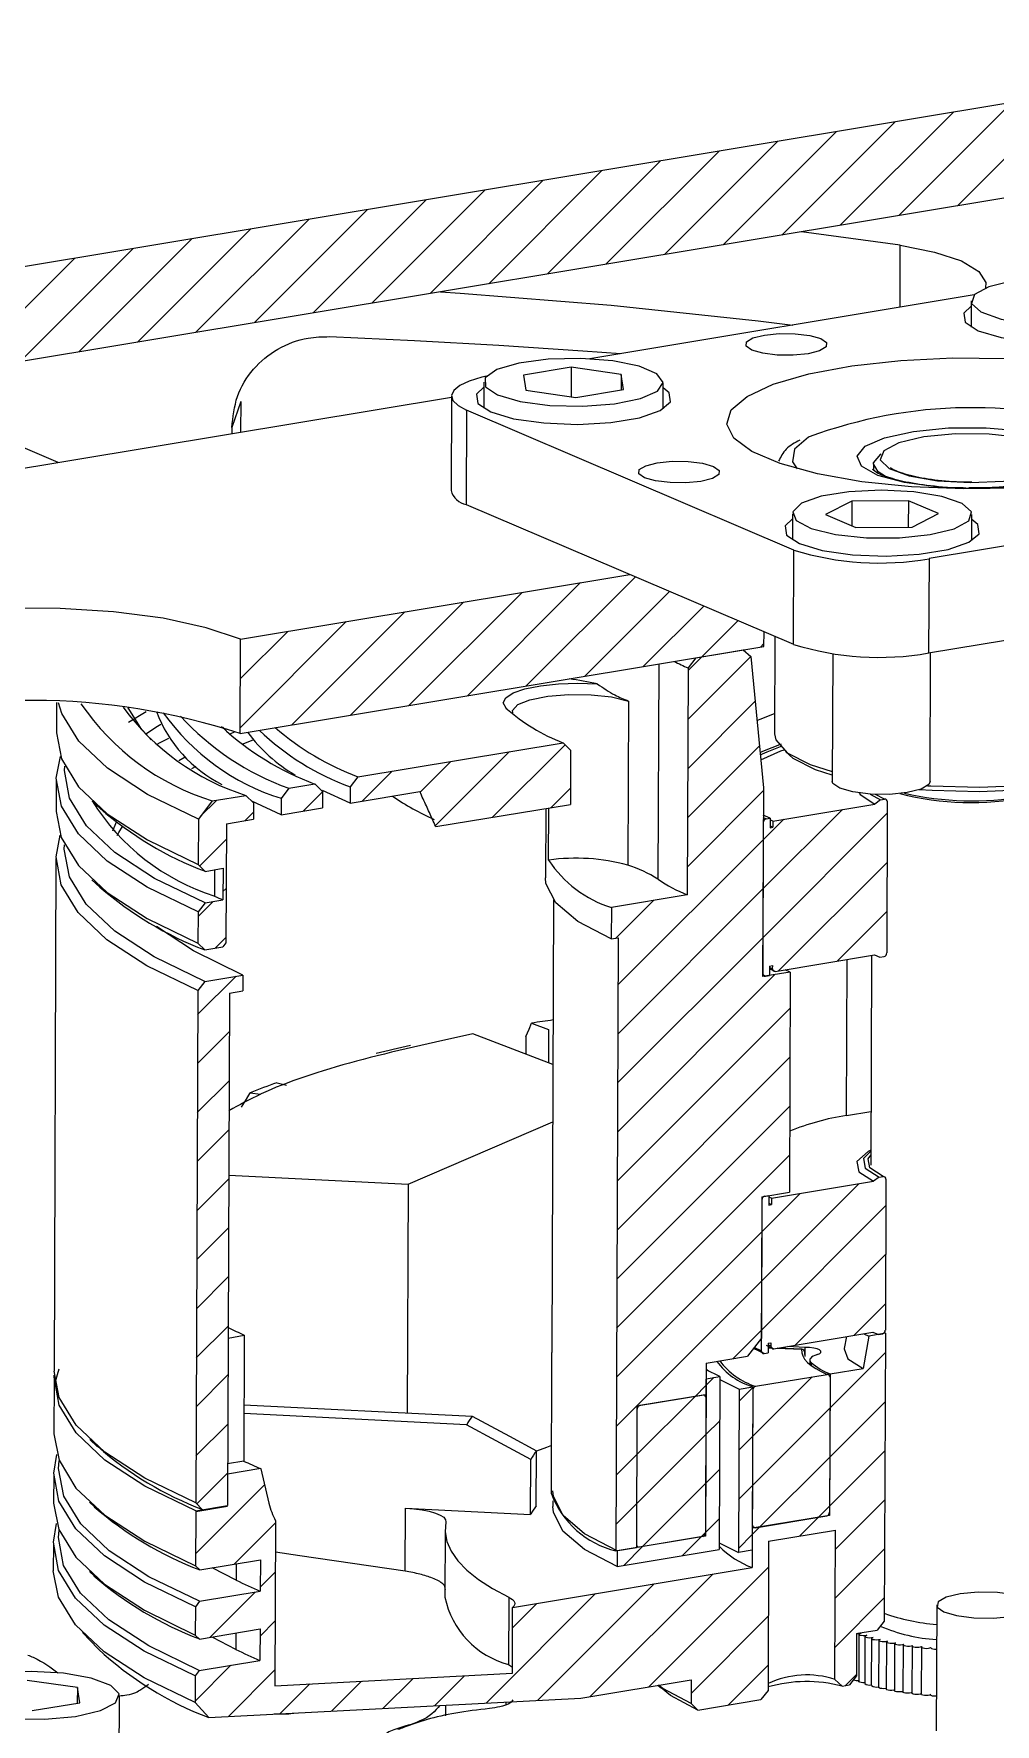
# Model space of a CAD drawing. Header units: millimetres. Extents: x -35 to 1189, y 0 to 841.
# Drawn here: x 549.4 to 637.7, y 552.6 to 707.9 of the extents above; entities that cross this region are included whole.
import ezdxf

# ---------------------------------------------------------------- set-up
doc = ezdxf.new("R2010")
doc.units = ezdxf.units.MM

# ---------------------------------------------------------------- blocks, each defined once
blk = doc.blocks.new('SW_HATCH_0')
at = {"color": 0, "linetype": 'Continuous', "lineweight": 18}
for p, q in [((46.44, 383.2), (56.83, 393.59)), ((51.83, 384.1), (62.22, 394.49)), ((35.67, 381.41), (46.07, 391.8)), ((41.06, 382.31), (51.45, 392.7)), ((24.9, 379.62), (35.3, 390.02)), ((30.29, 380.52), (40.68, 390.91)), ((19.52, 378.73), (29.91, 389.12)), ((8.75, 376.94), (19.14, 387.33)), ((14.13, 377.83), (24.53, 388.23)), ((-2.02, 375.15), (8.37, 385.54)), ((3.36, 376.04), (13.76, 386.44)), ((-7.41, 374.25), (2.99, 384.65)), ((-18.18, 372.47), (-7.78, 382.86)), ((-12.79, 373.36), (-2.4, 383.75)), ((-28.95, 370.68), (-18.55, 381.07)), ((-23.56, 371.57), (-13.17, 381.96)), ((-39.72, 368.89), (-29.32, 379.28)), ((-34.33, 369.78), (-23.94, 380.17)), ((12.18, 339.96), (22.22, 350)), ((1.41, 338.17), (11.8, 348.56)), ((6.8, 339.07), (17.19, 349.46)), ((17.57, 340.86), (25.36, 348.65)), ((-9.36, 336.38), (1.03, 346.77)), ((-3.97, 337.28), (6.42, 347.67)), ((22.95, 341.75), (28.51, 347.31)), ((-14.12, 336.11), (-4.35, 345.88)), ((-14.1, 340.62), (-9.74, 344.98)), ((28.34, 342.65), (31.66, 345.97)), ((33.72, 343.54), (34.04, 343.86)), ((27.05, 336.87), (32.84, 342.66)), ((27.07, 341.37), (28.34, 342.65)), ((27.03, 332.36), (33.23, 338.56)), ((9.1, 327.89), (15.76, 334.56)), ((27.01, 327.85), (33.62, 334.46)), ((2.43, 330.21), (5.25, 333.03)), ((3.83, 327.12), (10.64, 333.93)), ((-2.9, 329.37), (-0.13, 332.14)), ((-17.75, 327.99), (-16.29, 329.45)), ((-8.29, 328.47), (-6.54, 330.22)), ((14.48, 328.79), (16.26, 330.57)), ((27, 323.34), (33.99, 330.34)), ((-13.67, 327.58), (-12.88, 328.37)), ((33.94, 316.81), (45.38, 328.26)), ((33.95, 321.32), (41.25, 328.62)), ((33.97, 325.83), (35.86, 327.72)), ((-17.83, 323.42), (-15.38, 325.87)), ((20.62, 312.48), (33.97, 325.83)), ((35.39, 313.78), (45.36, 323.75)), ((-17.98, 318.78), (-16.6, 320.16)), ((-15.69, 321.07), (-15.4, 321.36)), ((20.43, 316.78), (23.9, 320.25)), ((20.6, 307.97), (33.95, 321.32)), ((40.78, 314.67), (45.34, 319.24)), ((-16.41, 315.86), (-15.42, 316.85)), ((20.59, 303.47), (33.94, 316.81)), ((-18.02, 309.76), (-14.49, 313.29)), ((20.57, 298.96), (35.04, 313.43)), ((20.55, 294.45), (36.45, 310.34)), ((-18.03, 305.26), (-15.11, 308.18)), ((20.54, 289.94), (36.43, 305.84)), ((-18.05, 300.75), (-15.13, 303.67)), ((20.52, 285.44), (36.41, 301.33)), ((-18.07, 296.24), (-15.14, 299.16)), ((20.5, 280.93), (36.39, 296.82)), ((-18.09, 291.73), (-15.16, 294.66)), ((33.82, 285.26), (42.76, 294.21)), ((33.8, 280.76), (45.24, 292.2)), ((33.83, 289.77), (37.38, 293.31)), ((-18.1, 287.23), (-15.18, 290.15)), ((20.48, 276.42), (33.83, 289.77)), ((36.9, 279.37), (45.22, 287.69)), ((-18.12, 282.72), (-15.2, 285.64)), ((20.47, 271.91), (33.82, 285.26)), ((42.29, 280.26), (45.21, 283.18)), ((-18.14, 278.21), (-15.21, 281.13)), ((31.17, 278.13), (33.8, 280.76)), ((40.1, 273.59), (45.19, 278.68)), ((-18.16, 273.7), (-15.23, 276.63)), ((27.71, 274.66), (28.71, 275.67)), ((28.71, 275.67), (29.44, 276.4)), ((31.75, 274.21), (33.02, 275.49)), ((33, 270.98), (38.48, 276.45)), ((22.36, 269.31), (27.71, 274.66)), ((32.98, 266.47), (40.1, 273.59)), ((40.09, 269.08), (45.17, 274.17)), ((-18.17, 269.2), (-15.25, 272.12)), ((28.7, 271.16), (29.97, 272.43)), ((22.34, 264.81), (28.7, 271.16)), ((31.73, 269.71), (33, 270.98)), ((20.45, 267.41), (22.36, 269.31)), ((33.66, 262.66), (40.09, 269.08)), ((40.07, 264.58), (45.15, 269.66)), ((-18.1, 264.78), (-15.27, 267.61)), ((28.68, 266.66), (29.95, 267.93)), ((-18.21, 260.18), (-11.87, 266.52)), ((22.89, 260.87), (28.68, 266.66)), ((31.71, 265.2), (32.98, 266.47)), ((20.43, 262.9), (22.34, 264.81)), ((39.04, 263.55), (40.07, 264.58)), ((40.62, 260.63), (45.14, 265.15)), ((-14.65, 259.25), (-10.86, 263.04)), ((28.66, 262.15), (29.93, 263.42)), ((32.97, 261.96), (33.66, 262.66)), ((37.31, 261.82), (39.04, 263.55)), ((26.54, 260.03), (28.27, 261.76)), ((28.27, 261.76), (28.66, 262.15)), ((31.7, 260.69), (32.97, 261.96)), ((21.16, 259.13), (22.89, 260.87)), ((40.6, 256.12), (45.12, 260.65)), ((-12.27, 257.14), (-10.87, 258.53)), ((18.07, 247.07), (29.33, 258.33)), ((23.46, 247.96), (34.46, 258.96)), ((-16.88, 252.52), (-12.73, 256.68)), ((8.49, 246.47), (18.56, 256.54)), ((13.23, 246.72), (23.94, 257.43)), ((10.93, 253.4), (13.17, 255.64)), ((40.58, 251.62), (45.1, 256.14)), ((-12.28, 252.63), (-10.89, 254.03)), ((27.34, 247.35), (34.44, 254.46)), ((-18.26, 246.66), (-14.96, 249.96)), ((-15.19, 245.23), (-10.91, 249.52)), ((-0.98, 245.98), (1.78, 248.73)), ((3.76, 246.22), (6.51, 248.98)), ((30.76, 246.29), (34.42, 249.95)), ((41.53, 248.08), (42.54, 249.09)), ((-10.46, 245.48), (-7.7, 248.24)), ((-5.72, 245.73), (-2.96, 248.49))]:
    blk.add_line(p, q, dxfattribs=at)

msp = doc.modelspace()

# ---------------------------------------------------------------- linework, layer by layer
at = {"color": 7, "linetype": 'Continuous', "lineweight": 25}
for p, q in [((721.85, 715.33), (377.14, 658.05)), ((729.42, 707.93), (377.1, 649.38)), ((629.01, 688.49), (619.94, 689.74)), ((628.99, 682.8), (629.01, 688.49)), ((635.81, 683.93), (600.47, 678.06)), ((635.53, 683.37), (635.52, 680.96)), ((590.72, 675.92), (590.72, 673.51)), ((598.76, 677.28), (594.37, 676.55)), ((594.37, 676.55), (594.58, 675.16)), ((598.76, 677.28), (598.75, 674.56)), ((603.36, 676.62), (598.76, 677.28)), ((603.58, 675.23), (603.36, 676.62)), ((603.36, 676.62), (603.36, 675.19)), ((542.6, 667.04), (587.75, 674.54)), ((587.75, 674.62), (587.72, 665.95)), ((594.58, 675.16), (599.19, 674.5)), ((599.19, 674.5), (603.58, 675.23)), ((607.22, 673.45), (607.22, 675.86)), ((551.61, 668.53), (541.6, 672.81)), ((568.38, 674.13), (567.57, 671.73)), ((568.38, 674.13), (568.37, 671.32)), ((589.15, 673.32), (589.12, 664.65)), ((619.24, 660.48), (589.15, 673.32)), ((567.57, 671.73), (567.57, 671.19)), ((626.54, 668.39), (626.54, 667.86)), ((679.18, 667.58), (631.66, 659.69)), ((629.76, 665), (624.57, 664.97)), ((629.76, 665), (629.75, 662.59)), ((632.54, 663.82), (629.76, 665)), ((589.12, 664.65), (619.2, 651.81)), ((619.09, 663.81), (619.09, 661.4)), ((624.57, 664.97), (622.15, 663.74)), ((622.15, 663.74), (624.93, 662.55)), ((624.57, 664.97), (624.56, 662.71)), ((630.12, 662.59), (632.54, 663.82)), ((635.59, 661.34), (635.59, 663.75)), ((624.93, 662.55), (630.12, 662.59)), ((619.2, 651.81), (619.24, 660.48)), ((631.66, 659.69), (631.62, 651.02)), ((631.62, 651.02), (679.14, 658.91)), ((568.36, 652.28), (604.16, 658.23)), ((616.48, 651.61), (616.49, 652.97)), ((568.32, 643.61), (568.36, 652.28)), ((568.32, 643.61), (616.48, 651.61)), ((610.22, 650.57), (614.58, 651.3)), ((614.58, 651.3), (615.28, 650.7)), ((617.48, 652.54), (617.45, 643.57)), ((631.75, 639.19), (631.8, 651.04)), ((606.82, 650.01), (606.74, 630.21)), ((609.51, 649.65), (609.43, 628.78)), ((610.22, 650.57), (609.51, 649.65)), ((615.28, 650.7), (616.43, 638.61)), ((622.8, 650.93), (622.75, 639.23)), ((551.46, 646.45), (551.45, 643.68)), ((604.02, 646.6), (603.96, 631.51)), ((558.08, 645.84), (558.08, 645.97)), ((558.08, 644.66), (559.7, 645.63)), ((592.77, 645.94), (592.97, 645.75)), ((566.75, 644.2), (567.34, 643.56)), ((567.34, 643.56), (567.87, 643.79)), ((568.52, 642.63), (569.52, 643.04)), ((579.15, 639.63), (598.01, 642.77)), ((598.01, 642.77), (598.71, 642.08)), ((598.71, 642.08), (598.69, 637.1)), ((562.7, 641.12), (563.28, 641.47)), ((563.89, 640.39), (564.28, 640.6)), ((620.73, 640.77), (622.75, 640.12)), ((622.75, 639.78), (621.22, 640.28)), ((551.43, 639.34), (551.42, 636.45)), ((572.81, 638.58), (575.2, 638.98)), ((575.2, 638.98), (575.9, 638.29)), ((578.44, 638.71), (578.43, 637.2)), ((579.15, 639.63), (578.44, 638.71)), ((616.43, 638.61), (616.36, 621.27)), ((554.74, 637.4), (555.46, 636.73)), ((565.77, 637.41), (564.49, 635.75)), ((565.77, 637.41), (568.86, 637.92)), ((568.86, 637.92), (569.57, 637.23)), ((572.09, 636.15), (569.4, 637.39)), ((569.57, 637.23), (569.56, 635.73)), ((572.1, 637.65), (572.09, 636.15)), ((572.81, 638.58), (572.1, 637.65)), ((578.43, 637.2), (575.9, 638.37)), ((575.9, 638.29), (575.9, 636.78)), ((578.43, 637.2), (584.85, 638.27)), ((586.31, 635.05), (598.69, 637.1)), ((617.31, 635.57), (626.68, 637.13)), ((626.23, 638.04), (627.19, 637.51)), ((627.19, 637.51), (626.68, 637.13)), ((627.57, 637.57), (626.74, 638.02)), ((627.19, 637.51), (627.57, 637.57)), ((627.82, 637.32), (627.77, 623.45)), ((564.49, 635.75), (564.48, 631.56)), ((567.07, 635.31), (569.56, 635.73)), ((572.09, 636.15), (575.9, 636.78)), ((596.42, 636.73), (596.4, 630.35)), ((596.69, 631.97), (596.71, 636.77)), ((617.05, 635.82), (616.42, 636.11)), ((616.67, 635.76), (616.42, 635.87)), ((616.67, 635.76), (617.05, 635.82)), ((617.05, 635.82), (617.05, 634.95)), ((617.31, 635.57), (617.05, 635.69)), ((617.31, 635.57), (617.3, 635)), ((556.62, 634.67), (556.95, 635.48)), ((567.07, 635.31), (567.02, 624.38)), ((616.42, 635.43), (616.37, 621.55)), ((617.3, 635), (617.05, 635.11)), ((617.05, 634.95), (617.3, 635)), ((551.4, 632.12), (551.22, 585.01)), ((564.48, 631.56), (565.11, 630.94)), ((565.11, 630.94), (566.76, 631.22)), ((565.99, 628.66), (566, 631.09)), ((566.76, 631.22), (566.74, 628.33)), ((554.71, 630.17), (555.43, 629.5)), ((565.1, 628.05), (564.46, 627.23)), ((565.1, 628.05), (566.74, 628.33)), ((597.14, 628.31), (596.98, 587)), ((609.43, 628.78), (602.46, 627.62)), ((564.46, 627.23), (564.45, 624.34)), ((602.46, 627.62), (602.45, 624.73)), ((602.45, 624.73), (603.08, 624.83)), ((603.08, 624.83), (602.86, 568.48)), ((564.45, 624.34), (565.08, 623.72)), ((565.08, 623.72), (566.73, 623.99)), ((567.02, 624.38), (566.73, 623.99)), ((617.51, 621.74), (626.63, 623.26)), ((626.37, 623.22), (626.3, 603.94)), ((626.63, 623.26), (627.14, 623.06)), ((627.14, 623.06), (627.52, 623.12)), ((618.9, 621.69), (616.36, 621.27)), ((617, 622.24), (617.26, 622.28)), ((617, 622.24), (617, 621.37)), ((617.25, 621.99), (617, 622.1)), ((617.51, 621.74), (617, 621.97)), ((617.26, 622.28), (617.25, 621.99)), ((618.9, 621.69), (618.43, 621.9)), ((618.9, 621.69), (618.82, 601.46)), ((624.06, 608.51), (624.12, 622.84)), ((564.43, 620), (564.25, 572.89)), ((565.07, 620.83), (564.43, 620)), ((565.07, 620.83), (568.58, 621.41)), ((567.35, 619.76), (568.57, 619.97)), ((568.58, 621.41), (568.57, 619.97)), ((616.62, 621.31), (616.37, 621.42)), ((616.62, 621.31), (617, 621.37)), ((567.35, 619.76), (567.16, 572.65)), ((595.12, 616.99), (596.68, 616.4)), ((597.08, 613.19), (589.73, 616.01)), ((594.6, 615.75), (594.59, 614.14)), ((596.68, 616.4), (596.67, 613.34)), ((571.72, 611.51), (572.6, 611.29)), ((569.25, 610.59), (570.19, 610.45)), ((583.77, 602.2), (597.06, 607.93)), ((624.06, 608.51), (626.31, 608.86)), ((567.28, 603.03), (583.77, 602.2)), ((627.06, 602.82), (627.44, 602.89)), ((583.77, 602.2), (583.69, 581.16)), ((616.29, 601.03), (618.82, 601.46)), ((617.17, 600.89), (626.55, 602.45)), ((627.06, 602.82), (626.55, 602.45)), ((627.69, 602.64), (627.64, 588.77)), ((616.29, 600.74), (616.23, 586.87)), ((616.29, 601.03), (616.24, 588.03)), ((616.54, 601.08), (616.92, 601.14)), ((616.92, 601.14), (616.92, 600.27)), ((617.17, 600.89), (616.92, 601)), ((617.17, 600.31), (616.92, 600.42)), ((616.92, 600.27), (617.17, 600.31)), ((617.17, 600.89), (617.17, 600.31)), ((567.22, 588.03), (568.7, 588.3)), ((568.7, 588.3), (568.66, 576.74)), ((616.24, 588.03), (614.96, 586.37)), ((617.37, 587.06), (616.7, 587.37)), ((616.87, 587.56), (617.12, 587.6)), ((616.87, 587.56), (616.87, 586.69)), ((617.12, 587.31), (616.87, 587.42)), ((617.12, 587.6), (617.12, 587.31)), ((617.37, 587.06), (626.5, 588.58)), ((624.08, 588.18), (623.85, 587.07)), ((626.12, 588.23), (625.6, 585.25)), ((625.66, 588.44), (626.12, 588.23)), ((627.64, 588.48), (626.12, 588.23)), ((626.5, 588.58), (627, 588.37)), ((627, 588.37), (627.38, 588.44)), ((627.64, 588.48), (627.54, 588.52)), ((627.64, 588.48), (627.54, 562.03)), ((596.94, 573.72), (596.99, 586.72)), ((611.16, 585.74), (614.96, 586.37)), ((616.49, 586.62), (615.51, 587.08)), ((616.23, 586.87), (615.58, 587.17)), ((616.49, 586.62), (616.87, 586.69)), ((617.16, 587.16), (616.87, 587.17)), ((616.87, 587.16), (617.19, 587.14)), ((617.71, 587.12), (619.93, 587.01)), ((619.95, 587.02), (617.76, 587.13)), ((620.27, 587.19), (618.65, 587.27)), ((620.23, 586.53), (620.23, 586.72)), ((620.23, 586.72), (620.23, 586.71)), ((620.23, 586.71), (620.23, 586.62)), ((620.23, 586.71), (620.23, 586.53)), ((620.27, 586.34), (620.27, 587.19)), ((620.69, 586.02), (620.69, 585.62)), ((620.81, 585.8), (620.81, 585.53)), ((551.22, 584.28), (551.2, 579.23)), ((551.33, 583.95), (551.68, 585.22)), ((611.16, 584.3), (611.1, 569.84)), ((611.16, 585.74), (611.15, 582.85)), ((611.16, 585.23), (611.45, 584.96)), ((612.42, 584.51), (611.16, 585.11)), ((611.16, 584.3), (612.42, 584.51)), ((612.42, 584.51), (612.36, 568.61)), ((612.42, 584.25), (614.19, 583.36)), ((615.71, 583.61), (622.3, 584.7)), ((622.56, 584.75), (622.51, 571.74)), ((622.56, 584.46), (622.51, 572.03)), ((622.56, 584.75), (625.6, 585.25)), ((604.81, 581.8), (611.15, 582.85)), ((610.9, 582.81), (605.07, 581.84)), ((614.19, 583.36), (614.14, 568.33)), ((614.19, 583.36), (615.46, 583.57)), ((615.46, 583.57), (615.4, 568.54)), ((615.46, 583.28), (615.41, 570.85)), ((568.68, 581.91), (589.66, 580.86)), ((604.81, 581.8), (604.76, 568.79)), ((604.81, 581.51), (604.77, 569.08)), ((611.15, 582.56), (611.1, 570.13)), ((589.15, 580.07), (568.67, 581.1)), ((554.52, 578.73), (555.23, 578.06)), ((568.66, 576.74), (567.18, 576.47)), ((595.03, 571.83), (595.05, 576.89)), ((595.54, 572.62), (595.56, 577.68)), ((551.19, 575.47), (551.18, 572.87)), ((567.18, 575.54), (567.16, 572.65)), ((570.22, 576.05), (567.18, 575.54)), ((570.22, 576.05), (570.22, 576.01)), ((570.22, 576.01), (570.97, 572.86)), ((554.49, 572.95), (554.92, 572.55)), ((564.25, 572.17), (564.23, 567.11)), ((564.25, 572.89), (564.88, 572.27)), ((564.25, 572.17), (567.16, 572.65)), ((564.25, 572.11), (567.16, 572.59)), ((564.88, 572.27), (567.16, 572.65)), ((583.5, 566.61), (583.52, 572.41)), ((583.52, 572.41), (595.03, 571.83)), ((597.08, 573.08), (597.08, 572.55)), ((571.58, 571.25), (571.53, 556.09)), ((587.17, 570.42), (587.14, 564.22)), ((615.41, 570.56), (615.4, 566.95)), ((622.51, 571.74), (615.41, 570.56)), ((615.66, 570.6), (615.41, 570.71)), ((615.66, 570.6), (622.25, 571.7)), ((616.91, 569.37), (623.06, 570.39)), ((623.01, 556.66), (623.06, 570.39)), ((551.16, 569.11), (551.15, 566.65)), ((602.86, 568.48), (604.76, 568.79)), ((611.1, 569.84), (602.99, 568.5)), ((610.85, 569.8), (605.02, 568.83)), ((612.37, 569.23), (614.14, 568.33)), ((616.91, 569.37), (616.86, 555.64)), ((564.61, 566.74), (570.19, 567.67)), ((567.96, 567.3), (567.96, 565.78)), ((570.19, 567.67), (570.17, 564.78)), ((602.99, 567.05), (612.36, 568.61)), ((602.99, 568.5), (602.99, 567.05)), ((615.4, 568.54), (614.14, 568.33)), ((554.47, 566.59), (554.9, 566.19)), ((564.23, 567.11), (564.61, 566.74)), ((567.96, 565.78), (565.76, 566.93)), ((593.38, 563.29), (615.4, 566.95)), ((564.6, 563.85), (570.17, 564.78)), ((593.03, 564.22), (593.01, 558.02)), ((564.22, 563.35), (564.21, 560.75)), ((564.6, 563.85), (564.22, 563.35)), ((593.36, 557.23), (593.38, 563.29)), ((632.36, 563.51), (632.32, 551.95)), ((553.84, 560.97), (555.28, 559.48)), ((564.58, 560.38), (570.16, 561.31)), ((567.94, 560.94), (567.93, 559.43)), ((570.16, 561.31), (570.15, 558.42)), ((625, 560.89), (625.09, 560.9)), ((625.1, 560.91), (626.9, 561.21)), ((627.54, 562.03), (626.9, 561.21)), ((564.21, 560.75), (564.58, 560.38)), ((567.93, 559.43), (565.82, 560.53)), ((625, 560.89), (624.98, 556.99)), ((625.21, 560.82), (625.19, 556.48)), ((625.76, 560.62), (625.75, 556.29)), ((626.37, 560.44), (626.35, 556.1)), ((627.03, 560.27), (627.01, 555.93)), ((627.74, 560.11), (627.72, 555.78)), ((628.49, 559.97), (628.47, 555.64)), ((629.28, 559.85), (629.26, 555.51)), ((630.1, 559.74), (630.08, 555.4)), ((630.95, 559.65), (630.93, 555.31)), ((564.57, 557.49), (570.15, 558.42)), ((593.36, 557.76), (593.01, 558.02)), ((553.37, 555.92), (548.76, 556.58)), ((564.19, 557), (564.18, 554.54)), ((564.57, 557.49), (564.19, 557)), ((571.53, 556.09), (593.36, 557.23)), ((599.65, 554.94), (609.78, 556.63)), ((609.78, 556.63), (609.78, 554.46)), ((623.66, 556.04), (623.01, 556.66)), ((624.98, 556.99), (624.35, 556.16)), ((553.37, 555.92), (553.36, 554.49)), ((553.6, 554.53), (553.37, 555.92)), ((557.2, 546.49), (557.24, 555.16)), ((565.44, 553.16), (599.65, 554.94)), ((606.75, 556.12), (607.02, 555.88)), ((610.41, 553.84), (616.2, 554.81)), ((616.86, 555.64), (616.2, 554.81)), ((623.66, 556.04), (624.35, 556.16)), ((549.21, 553.8), (553.6, 554.53)), ((564.18, 554.54), (565.44, 553.16)), ((587.25, 553.33), (587.25, 554.3)), ((592.79, 554.34), (592.79, 554.59)), ((609.78, 554.46), (610.41, 553.84))]:
    msp.add_line(p, q, dxfattribs=at)
at = {"color": 7, "linetype": 'Continuous', "lineweight": 25, "flags": 128}
for points in [[(629.01, 688.49), (632.17, 687.87), (634.64, 687.05), (636.24, 686.09), (636.89, 685.06), (636.85, 684.59)], [(639.37, 685.22), (637.15, 684.67), (635.82, 683.95), (635.57, 683.14), (636.43, 682.36), (638.28, 681.71), (640.88, 681.28), (643.86, 681.12), (646.84, 681.27), (649.4, 681.7), (651.2, 682.34), (652, 683.12), (651.69, 683.93), (650.31, 684.66), (648.05, 685.21), (645.22, 685.51), (642.18, 685.51), (639.37, 685.22)], [(586.74, 684.22), (588.54, 684.1), (602.45, 682.98), (615.96, 681.55), (619.14, 681.16)], [(635.53, 682.89), (634.86, 682.24), (634.98, 681.41), (636.17, 680.63), (638.28, 680), (641.05, 679.6), (644.14, 679.48), (647.2, 679.65), (649.84, 680.09), (651.75, 680.74), (652.69, 681.54), (652.57, 682.37), (652.03, 682.82)], [(576.55, 680.09), (584.36, 679.74), (592.12, 679.31), (599.82, 678.8), (603.33, 678.54)], [(621.7, 679.91), (622.23, 679.54), (622.19, 679.15), (621.6, 678.79), (620.54, 678.52), (619.18, 678.39), (617.71, 678.4), (616.38, 678.56), (615.37, 678.85), (614.84, 679.22), (614.88, 679.61), (615.47, 679.97), (616.53, 680.24), (617.89, 680.37), (619.36, 680.36), (620.69, 680.19), (621.7, 679.91)], [(592, 674.73), (594.07, 674.13), (596.8, 673.77), (599.82, 673.69), (602.73, 673.91), (605.13, 674.4), (606.7, 675.08), (607.22, 675.88), (606.64, 676.68), (605.02, 677.38), (602.58, 677.87), (599.65, 678.09), (596.64, 678.02), (593.94, 677.66), (591.92, 677.06), (590.85, 676.3), (590.88, 675.49), (592, 674.73)], [(639.7, 666.17), (634.85, 666.09), (630.03, 666.29), (625.47, 666.76), (621.39, 667.48), (617.96, 668.42), (615.36, 669.53), (613.7, 670.76), (613.06, 672.05), (613.48, 673.35), (614.93, 674.59), (617.34, 675.72), (620.6, 676.67), (624.57, 677.41), (629.05, 677.91), (633.83, 678.13), (638.69, 678.07)], [(590.97, 676.46), (590.55, 676.36), (589.39, 676), (588.52, 675.59), (587.97, 675.15), (587.76, 674.68), (587.88, 674.21), (588.36, 673.75), (589.15, 673.32)], [(590.72, 675.44), (590.05, 674.8), (590.18, 673.96), (591.37, 673.18), (593.47, 672.55), (596.24, 672.16), (599.34, 672.03), (602.39, 672.2), (605.03, 672.64), (606.94, 673.3), (607.89, 674.09), (607.76, 674.93), (607.22, 675.38)], [(626.96, 667.34), (625.46, 668.18), (625.06, 669.1), (625.79, 670.01), (627.57, 670.79), (630.23, 671.38), (633.45, 671.7), (636.91, 671.72), (640.21, 671.44), (643.01, 670.88), (645.01, 670.12), (645.97, 669.23), (645.81, 668.3), (644.53, 667.45), (642.28, 666.75), (639.3, 666.29), (635.91, 666.12), (632.49, 666.25), (629.39, 666.67), (626.96, 667.34)], [(620.64, 670.88), (620.57, 670.84), (619.29, 669.75), (619.11, 668.59), (619.52, 667.94)], [(640.03, 670.82), (637.17, 671.14), (634.08, 671.16), (631.19, 670.87), (628.89, 670.33), (627.49, 669.6), (627.17, 668.78), (627.99, 667.98), (629.83, 667.3), (632.44, 666.85), (635.47, 666.68), (638.51, 666.82), (641.15, 667.23), (643.03, 667.88), (643.9, 668.67), (643.65, 669.5), (642.3, 670.25), (640.03, 670.82)], [(611.84, 668.17), (612.37, 667.8), (612.33, 667.41), (611.74, 667.06), (610.68, 666.79), (609.31, 666.65), (607.85, 666.67), (606.51, 666.83), (605.51, 667.12), (604.98, 667.49), (605.01, 667.88), (605.61, 668.23), (606.67, 668.5), (608.03, 668.64), (609.5, 668.62), (610.83, 668.46), (611.84, 668.17)], [(626.54, 668.39), (626.55, 668.48), (627.22, 669.3), (627.25, 669.32)], [(627.64, 667.23), (626.97, 667.65), (626.54, 668.39)], [(631.76, 661.89), (633.98, 662.44), (635.3, 663.17), (635.55, 663.98), (634.69, 664.76), (632.84, 665.41), (630.25, 665.84), (627.26, 665.99), (624.29, 665.84), (621.73, 665.42), (619.92, 664.77), (619.12, 663.99), (619.43, 663.18), (620.81, 662.45), (623.07, 661.9), (625.91, 661.61), (628.94, 661.6), (631.76, 661.89)], [(619.09, 663.33), (618.42, 662.69), (618.55, 661.85), (619.74, 661.07), (621.84, 660.44), (624.61, 660.04), (627.71, 659.92), (630.76, 660.09), (633.4, 660.53), (635.31, 661.19), (636.26, 661.98), (636.13, 662.82), (635.59, 663.27)], [(568.36, 652.28), (565.2, 653.34), (561.25, 654.2), (556.7, 654.8), (551.79, 655.11), (546.75, 655.12), (541.84, 654.83), (537.31, 654.26), (533.38, 653.43), (530.25, 652.38), (528.08, 651.17), (526.98, 649.86), (527, 648.51), (528.14, 647.19), (530.34, 645.96)], [(592.77, 645.94), (592.52, 646.42), (592.74, 646.9), (593.42, 647.34), (594.51, 647.72), (595.93, 648.01), (597.59, 648.19), (599.38, 648.24), (601.16, 648.17)], [(564.49, 635.75), (559.82, 638.02), (556.14, 640.42), (553.5, 642.91), (551.94, 645.46), (551.63, 646.44)], [(593.43, 645.36), (593.37, 645.74), (593.85, 646.27), (594.97, 646.72), (596.6, 647.04), (598.55, 647.2), (600.59, 647.17), (602.48, 646.97), (604.02, 646.6)], [(558.02, 645.98), (559.13, 644.16), (560.14, 643.03)], [(615.84, 644.8), (616.14, 644.93), (617.45, 645.45)], [(551.45, 643.68), (551.92, 641.27), (553.48, 638.72), (556.12, 636.23), (559.8, 633.83), (564.48, 631.56)], [(559.63, 643.56), (560.58, 644.19), (561.03, 644.47)], [(617.45, 643.57), (617.56, 643.03), (618.62, 641.85), (620.73, 640.77)], [(631.51, 638.81), (631.82, 638.79), (636.32, 638.68), (640.76, 638.87), (644.87, 639.36), (648.39, 640.1), (651.09, 641.06), (652.82, 642.17), (653.45, 643.37), (653.45, 643.43)], [(560.64, 642.6), (561.04, 642.81), (561.78, 643.19)], [(616.12, 641.88), (616.39, 642), (618.09, 642.65)], [(616.14, 641.64), (616.77, 641.94), (618.15, 642.48)], [(616.19, 641.19), (618.03, 642.01), (618.34, 642.12)], [(621.22, 640.28), (619.18, 641.32), (618.47, 641.96)], [(652.41, 641.83), (652.23, 641.64), (650.57, 640.56), (647.96, 639.64), (644.56, 638.92), (640.58, 638.45), (636.29, 638.26), (631.94, 638.37), (630.76, 638.45)], [(564.46, 627.23), (559.79, 629.5), (556.11, 631.89), (553.47, 634.38), (551.91, 636.93), (551.43, 639.5), (551.83, 641.51)], [(565.1, 628.05), (560.47, 630.3), (556.82, 632.68), (554.21, 635.14), (552.65, 637.67), (552.19, 640.22), (552.21, 640.62)], [(631.75, 639.19), (631.64, 638.93), (630.93, 638.5), (629.66, 638.18), (628.02, 638.02), (626.26, 638.04), (624.66, 638.24), (623.45, 638.58), (622.82, 639.02), (622.75, 639.23)], [(625.24, 638.14), (625.33, 638.01), (626.68, 637.13)], [(551.42, 636.45), (551.89, 634.04), (553.46, 631.49), (556.1, 629), (559.78, 626.61), (564.45, 624.34)], [(564.43, 620), (559.76, 622.27), (556.08, 624.66), (553.44, 627.15), (551.88, 629.7), (551.41, 632.28), (551.8, 634.28)], [(557.04, 634.24), (557.18, 634.5), (557.52, 635.05)], [(565.07, 620.83), (560.44, 623.08), (556.8, 625.45), (554.18, 627.92), (552.63, 630.44), (552.16, 632.99), (552.18, 633.39)], [(602.45, 624.73), (599.37, 626.33), (597.34, 628.05), (596.44, 629.83), (596.4, 630.35)], [(568.58, 621.41), (564.03, 623.63), (560.64, 625.86)], [(594.6, 615.75), (594.89, 616.45), (595.12, 616.99)], [(568.46, 609.27), (568.9, 610.01), (569.25, 610.59)], [(626.3, 605.31), (626.05, 605.18), (625.02, 604.28), (625.2, 603.33), (626.55, 602.45)], [(626.3, 605.23), (625.62, 604.55), (625.78, 603.65), (627.06, 602.82)], [(627.44, 602.89), (626.22, 603.68), (626.07, 604.53), (626.3, 604.86)], [(596.98, 587), (596.98, 586.87), (596.99, 586.72)], [(619.95, 587.02), (619.94, 587.02), (619.93, 587.01)], [(619.93, 587.01), (619.95, 586.7), (620.05, 586.4), (620.22, 586.1), (620.49, 585.81), (620.83, 585.52), (621.24, 585.24), (621.74, 584.97), (622.3, 584.7)], [(621.39, 586.53), (621.61, 586.62), (621.72, 586.73), (621.72, 586.84), (621.6, 586.95), (621.38, 587.05), (621.06, 587.12), (620.68, 587.17), (620.27, 587.19)], [(621.39, 586.53), (621.17, 586.45), (620.99, 586.37), (620.86, 586.28), (620.76, 586.18), (620.71, 586.09), (620.7, 585.99), (620.73, 585.89), (620.81, 585.8)], [(623.85, 587.07), (623.85, 587.06), (624.2, 586.12), (625.6, 585.25)], [(564.25, 572.89), (559.58, 575.16), (555.9, 577.55), (553.26, 580.04), (551.7, 582.59), (551.22, 585.01)], [(564.25, 572.17), (559.58, 574.44), (555.9, 576.83), (553.26, 579.32), (551.69, 581.87), (551.22, 584.44), (551.23, 584.64)], [(595.05, 576.89), (591.86, 578.61), (589.15, 580.07)], [(589.66, 580.86), (593.08, 579.02), (595.56, 577.68)], [(551.2, 579.23), (551.68, 576.81), (553.24, 574.26), (555.88, 571.77), (559.56, 569.38), (564.23, 567.11)], [(596.96, 578.16), (596.49, 577.99), (595.56, 577.64)], [(564.22, 563.35), (559.55, 565.62), (555.87, 568.02), (553.23, 570.5), (551.66, 573.05), (551.19, 575.63), (551.49, 577.35)], [(564.6, 563.85), (559.95, 566.11), (556.29, 568.49), (553.67, 570.96), (552.11, 573.5), (551.64, 576.06), (551.7, 576.75)], [(602.99, 568.5), (599.98, 570.06), (598.01, 571.74), (597.13, 573.48), (597.08, 573.99)], [(551.18, 572.87), (551.65, 570.45), (553.22, 567.9), (555.86, 565.42), (559.54, 563.02), (564.21, 560.75)], [(583.52, 572.41), (584.31, 572.35), (585.05, 572.25), (585.71, 572.12), (586.28, 571.96), (586.72, 571.77), (587.04, 571.57), (587.22, 571.35), (587.24, 571.14)], [(602.99, 567.05), (599.97, 568.62), (598, 570.3), (597.12, 572.03), (597.08, 572.55)], [(564.19, 557), (559.52, 559.26), (555.84, 561.66), (553.2, 564.15), (551.64, 566.69), (551.16, 569.27), (551.46, 570.99)], [(564.57, 557.49), (559.93, 559.75), (556.27, 562.13), (553.64, 564.6), (552.09, 567.14), (551.62, 569.7), (551.68, 570.39)], [(587.24, 571.14), (587.17, 570.24), (587.33, 569.35), (587.72, 568.46), (588.34, 567.58), (589.18, 566.71), (590.25, 565.86), (591.53, 565.03), (593.03, 564.22)], [(583.5, 566.61), (573.83, 568.04), (571.57, 568.37)], [(564.18, 554.54), (559.51, 556.81), (555.83, 559.2), (553.19, 561.69), (551.63, 564.24), (551.15, 566.65)], [(593.03, 564.22), (593.22, 564.11), (593.38, 564), (593.49, 563.88), (593.56, 563.76), (593.58, 563.64), (593.56, 563.52), (593.49, 563.41), (593.38, 563.29)], [(639.53, 564.45), (637.94, 564.66), (636.18, 564.69), (634.53, 564.53), (633.23, 564.22), (632.49, 563.79), (632.41, 563.32), (633.01, 562.88), (634.19, 562.53), (635.78, 562.32), (637.54, 562.3), (639.19, 562.45), (640.48, 562.76), (641.23, 563.19), (641.31, 563.66), (640.71, 564.1), (639.53, 564.45)], [(625.1, 560.9), (625.24, 560.9), (625.41, 560.92)], [(625.42, 560.92), (625.29, 560.89), (625.22, 560.84), (625.22, 560.79), (625.29, 560.75), (625.42, 560.72), (625.59, 560.7), (625.77, 560.7), (625.93, 560.72)], [(625.94, 560.72), (625.82, 560.68), (625.77, 560.64), (625.78, 560.59), (625.87, 560.55), (626.01, 560.51), (626.18, 560.5), (626.36, 560.51), (626.51, 560.53)], [(626.52, 560.53), (626.41, 560.49), (626.37, 560.44), (626.4, 560.4), (626.5, 560.35), (626.65, 560.33), (626.82, 560.32), (627, 560.33), (627.15, 560.35)], [(627.15, 560.35), (627.06, 560.31), (627.03, 560.26), (627.08, 560.22), (627.18, 560.18), (627.34, 560.15), (627.52, 560.15), (627.69, 560.16), (627.83, 560.19)], [(627.84, 560.19), (627.76, 560.15), (627.74, 560.1), (627.8, 560.05), (627.92, 560.02), (628.08, 559.99), (628.26, 559.99), (628.43, 560.01), (628.56, 560.04)], [(628.57, 560.04), (628.5, 560), (628.5, 559.95), (628.57, 559.9), (628.7, 559.87), (628.86, 559.85), (629.04, 559.85), (629.21, 559.87), (629.33, 559.91)], [(629.34, 559.91), (629.28, 559.86), (629.29, 559.81), (629.38, 559.77), (629.52, 559.74), (629.69, 559.72), (629.87, 559.73), (630.02, 559.75), (630.13, 559.79)], [(630.14, 559.79), (630.1, 559.74), (630.13, 559.7), (630.22, 559.65), (630.37, 559.63), (630.54, 559.62), (630.72, 559.62), (630.87, 559.65), (630.97, 559.69)], [(630.98, 559.69), (630.95, 559.64), (630.99, 559.6), (631.1, 559.56), (631.25, 559.53), (631.43, 559.52), (631.6, 559.54), (631.74, 559.57), (631.83, 559.61)], [(631.84, 559.61), (631.82, 559.56), (631.88, 559.51), (632, 559.48), (632.16, 559.46), (632.34, 559.45), (632.34, 559.45)], [(546.86, 553.06), (547.33, 553.03), (550.36, 553), (553.2, 553.27), (555.48, 553.8), (556.88, 554.52), (557.21, 555.33), (556.44, 556.11), (554.65, 556.78), (552.1, 557.23), (549.13, 557.4), (546.87, 557.34)], [(625.75, 556.36), (625.57, 556.36), (625.41, 556.38), (625.28, 556.41), (625.2, 556.46), (625.19, 556.48)], [(609.78, 554.46), (607.2, 555.83), (606.79, 556.13)], [(610.41, 553.84), (607.89, 555.18), (607.02, 555.88)], [(627.73, 555.83), (627.67, 555.82), (627.5, 555.81), (627.32, 555.82), (627.17, 555.84), (627.06, 555.88), (627.01, 555.93), (627.01, 555.93)], [(628.48, 555.69), (628.41, 555.67), (628.24, 555.66), (628.06, 555.66), (627.9, 555.68), (627.78, 555.72), (627.72, 555.76), (627.72, 555.78)], [(629.27, 555.56), (629.19, 555.54), (629.03, 555.52), (628.85, 555.52), (628.68, 555.53), (628.55, 555.57), (628.48, 555.61), (628.47, 555.64)], [(630.09, 555.44), (630.01, 555.42), (629.85, 555.39), (629.67, 555.39), (629.5, 555.4), (629.36, 555.43), (629.28, 555.48), (629.26, 555.51)], [(630.93, 555.35), (630.85, 555.32), (630.7, 555.29), (630.53, 555.28), (630.35, 555.29), (630.2, 555.32), (630.11, 555.36), (630.08, 555.4)], [(631.81, 555.27), (631.73, 555.23), (631.59, 555.2), (631.41, 555.19), (631.23, 555.2), (631.08, 555.22), (630.97, 555.26), (630.93, 555.31), (630.93, 555.31)], [(632.33, 555.12), (632.32, 555.12), (632.14, 555.12), (631.98, 555.14), (631.86, 555.18), (631.8, 555.23), (631.82, 555.27)]]:
    msp.add_lwpolyline(points, dxfattribs=at)
at = {"color": 7, "linetype": 'Continuous', "lineweight": 25}
for centre, radius, start, end in [((635.58, 630.62), 42.94, 71.2071, 110.3694), ((589.47, 666.44), 1.82, 195.5375, 258.6308), ((627.07, 685.55), 26.27, 252.6517, 280.051), ((627.04, 676.88), 26.27, 252.6517, 280.051), ((616.95, 667.19), 19.06, 242.7901, 247.011), ((592.52, 607.5), 41.58, 78.0101, 81.6254), ((549.1, 584.68), 61.98, 71.9327, 107.6277), ((572.67, 659.34), 22.99, 214.3945, 252.5341), ((575.66, 659.32), 22.45, 216.2864, 252.3758), ((572.34, 650.1), 12.54, 200.9251, 243.0464), ((578.44, 657.78), 21.1, 215.5286, 252.5182), ((581.19, 661.95), 24.83, 222.3596, 250.2711), ((604.38, 659.19), 17.62, 228.7668, 248.7897), ((584.43, 663.66), 26.36, 227.438, 249.5057), ((580.86, 652.49), 14.73, 216.4929, 239.5029), ((586.77, 661.36), 24.14, 226.3208, 249.807), ((588.05, 663.27), 25.25, 229.2091, 249.3653), ((572.26, 648.36), 20.67, 211.9376, 252.3352), ((596.27, 658.24), 24.69, 235.6651, 245.8115), ((627.6, 637.35), 0.225, 354.0411, 97.2101), ((635.56, 664.4), 27.13, 255.9213, 280.7555), ((635.58, 664.57), 27.15, 256.8134, 280.1393), ((576.58, 661.03), 32.2, 228.9943, 249.1205), ((616.75, 635.43), 0.334, 103.7825, 181.1128), ((599.18, 613.74), 18.41, 74.9415, 97.7579), ((605.68, 637.88), 10.76, 213.3148, 252.5589), ((600.64, 620.76), 11.25, 57.1652, 72.8565), ((576.57, 653.82), 32.22, 229.0026, 249.1121), ((615.24, 642.87), 15.24, 236.1363, 247.6001), ((589.41, 681.44), 57.75, 246.0689, 246.8862), ((627.44, 623.44), 0.334, 283.7825, 1.1128), ((616.59, 621.53), 0.225, 174.0411, 277.2101), ((617.48, 621.97), 0.225, 174.0411, 277.2101), ((625.76, 416.58), 202.74, 98.1273, 98.691), ((613.13, 483.55), 134.57, 102.5033, 103.8886), ((595.16, 544.67), 70.83, 109.3284, 111.4535), ((627.88, 584.61), 24.2, 99.0835, 111.9375), ((627.47, 602.66), 0.225, 354.0411, 97.2101), ((616.62, 600.75), 0.334, 103.7825, 181.1128), ((587.55, 628.81), 44.67, 242.9444, 245.0474), ((627.3, 588.76), 0.334, 283.7825, 1.1128), ((617.24, 589.6), 6.29, 215.9951, 253.5778), ((617.75, 589.96), 6.67, 216.9444, 252.1838), ((616.46, 586.85), 0.225, 174.0411, 277.2101), ((617.35, 587.28), 0.225, 174.0411, 277.2101), ((619.94, 586.71), 0.297, 0.9144, 90.3978), ((619.93, 586.72), 0.3, 359.7802, 87.139), ((624.76, 590.38), 6.05, 229.299, 248.6881), ((622.33, 584.48), 0.225, 354.0411, 97.2101), ((610.93, 582.58), 0.225, 354.0411, 97.2101), ((615.79, 583.28), 0.334, 103.7825, 181.1128), ((605.15, 581.51), 0.334, 103.7825, 181.1128), ((593.9, 577.56), 5.37, 142.0524, 152.1055), ((576.37, 602.38), 32.22, 229.0026, 249.1121), ((590.79, 624.3), 52.46, 245.0384, 246.9046), ((599.22, 574.75), 4.68, 141.3079, 152.8499), ((604.83, 576.66), 8.41, 200.4557, 256.5174), ((576.14, 596.95), 32.34, 229.0026, 249.1121), ((577.43, 574.39), 6.63, 193.3305, 208.2444), ((599.2, 569.69), 4.68, 141.3079, 152.8499), ((622.17, 572.02), 0.334, 283.7825, 1.1128), ((615.64, 570.83), 0.225, 174.0411, 277.2101), ((604.99, 569.06), 0.225, 174.0411, 277.2101), ((610.77, 570.13), 0.334, 283.7825, 1.1128), ((618.14, 574.53), 8.06, 224.2211, 250.0824), ((576.11, 590.6), 32.34, 229.0026, 249.1121), ((590.05, 611.45), 50.73, 244.1787, 246.9306), ((595.15, 565.92), 8.18, 191.9987, 254.8315), ((633.55, 579.24), 17.55, 249.9742, 266.0952), ((633.34, 575.97), 15.67, 246.8191, 266.3535), ((576.19, 581.77), 30.56, 226.827, 249.4078), ((590.03, 605.09), 50.73, 244.1787, 246.9306), ((620.41, 548.82), 8.26, 71.6286, 115.4292), ((620.38, 543.77), 12.7, 75.0487, 106.1085), ((625.1, 557.41), 0.848, 243.2999, 276.3234), ((626.18, 556.89), 0.741, 234.5599, 284.0704), ((626.8, 556.76), 0.796, 235.7105, 285.6637)]:
    msp.add_arc(centre, radius, start, end, dxfattribs=at)
for points, knots in [([(725.35, 714.94), (723.94, 715.53), (719.82, 717.25), (712.4, 719.95), (702.9, 722.99), (692.73, 725.81), (681.97, 728.42), (670.64, 730.81), (658.79, 732.98), (646.47, 734.93), (633.73, 736.64), (620.63, 738.11), (607.22, 739.34), (593.55, 740.32), (579.69, 741.05), (565.7, 741.52), (551.64, 741.74), (537.57, 741.7), (523.55, 741.4), (509.65, 740.85), (495.93, 740.05), (482.44, 738.99), (469.25, 737.69), (456.41, 736.15), (443.98, 734.37), (432.01, 732.36), (420.55, 730.12), (409.64, 727.67), (399.34, 725), (389.67, 722.13), (380.67, 719.04), (372.37, 715.75), (364.8, 712.23), (357.98, 708.48), (351.94, 704.45), (346.75, 700.13), (342.67, 695.68), (339.67, 691.2), (337.72, 686.79), (336.6, 682.66), (336.58, 680.01), (336.56, 678.88)], [0, 0, 0, 0, 0.0139362, 0.0409851, 0.0678768, 0.0946226, 0.1212543, 0.1477972, 0.1742709, 0.2006906, 0.2270679, 0.2534123, 0.2797312, 0.3060306, 0.3323158, 0.3585911, 0.3848606, 0.411128, 0.4373964, 0.4636686, 0.4899484, 0.5162399, 0.5425475, 0.5688764, 0.5952329, 0.6216245, 0.6480605, 0.6745529, 0.7011168, 0.7277718, 0.7545434, 0.781464, 0.8085733, 0.8359133, 0.8635079, 0.8912988, 0.9188187, 0.9420034, 0.963767, 0.9845927, 1, 1, 1, 1]), ([(567.57, 671.73), (567.67, 672.7), (567.88, 674.64), (569.43, 677.2), (571.71, 679.08), (574.23, 680.04), (575.89, 680.08), (576.55, 680.09)], [0, 0, 0, 0, 0.214648, 0.429297, 0.643928, 0.858485, 1, 1, 1, 1]), ([(619.78, 670.58), (619.32, 670.33), (618.44, 669.85), (618.02, 669.04), (617.82, 668.64)], [0, 0, 0, 0, 0.519834, 1, 1, 1, 1]), ([(634.78, 666.18), (634.77, 666.18), (633.75, 666.17), (631.75, 666.36), (629.22, 666.74), (627.62, 667.23), (626.7, 667.61), (626.42, 667.98), (626.45, 667.85), (626.46, 667.84)], [0, 0, 0, 0, 0.002305, 0.240614, 0.477217, 0.69132, 0.811875, 0.984368, 1, 1, 1, 1]), ([(635.59, 666.73), (635.23, 666.73), (633.95, 666.7), (631.8, 666.92), (629.63, 667.34), (628.32, 667.85), (628.14, 668.02), (628.1, 668.06)], [0, 0, 0, 0, 0.107106, 0.383835, 0.658992, 0.929142, 1, 1, 1, 1]), ([(644.59, 667.72), (644.6, 667.74), (644.65, 667.84), (644.07, 667.36), (642.68, 666.91), (640.52, 666.47), (637.94, 666.19), (636.13, 666.19), (635.31, 666.19)], [0, 0, 0, 0, 0.053621, 0.2217578, 0.4025832, 0.6058948, 0.8209637, 1, 1, 1, 1]), ([(601.16, 648.17), (601.7, 647.81), (602.71, 647.13), (603.6, 646.77), (604.02, 646.6)], [0, 0, 0, 0, 0.542514, 1, 1, 1, 1]), ([(586.31, 635.05), (586.21, 635.28), (585.92, 635.91), (585.43, 636.99), (585.05, 637.83), (584.85, 638.27)], [0, 0, 0, 0, 0.216272, 0.590976, 1, 1, 1, 1]), ([(589.73, 616.01), (586.05, 615.2), (578.69, 613.59), (571.25, 611.13), (568.24, 609.46), (567.3, 608.94)], [0, 0, 0, 0, 0.407615, 0.815231, 1, 1, 1, 1]), ([(587.22, 564.93), (587.18, 565.11), (587.11, 565.45), (586.15, 565.96), (584.9, 566.36), (583.96, 566.53), (583.5, 566.61)], [0, 0, 0, 0, 0.278305, 0.557556, 0.778485, 1, 1, 1, 1]), ([(548.82, 558.91), (548.98, 558.84), (550.2, 558.33), (550.94, 557.75), (551.58, 557.26)], [0, 0, 0, 0, 0.134344, 1, 1, 1, 1]), ([(557.21, 555.16), (557.45, 555.18), (558.07, 555.24), (558.79, 555.46), (559.31, 555.81), (559.68, 556.07), (559.91, 556.23)], [0, 0, 0, 0, 0.150167, 0.386783, 0.61202, 1, 1, 1, 1]), ([(593.41, 554.79), (593.31, 554.65), (593.12, 554.41), (592.27, 554.14), (590.55, 553.9), (586.97, 553.5), (584.49, 552.69), (583.01, 552.12), (582.84, 552.05)], [0, 0, 0, 0, 0.099323, 0.177981, 0.252857, 0.481926, 0.940431, 1, 1, 1, 1]), ([(571.48, 553.52), (572.01, 553.5), (572.64, 553.48), (573.19, 553.56), (573.28, 553.57)], [0, 0, 0, 0, 0.823611, 1, 1, 1, 1]), ([(586.7, 554.27), (586.25, 553.76), (585.52, 552.93), (583.11, 552.26), (581.93, 551.85), (581.56, 551.51), (581.76, 551.27), (581.87, 551.13)], [0, 0, 0, 0, 0.440789, 0.706593, 0.793476, 0.884749, 1, 1, 1, 1])]:
    msp.add_open_spline(points, degree=3, knots=knots, dxfattribs=at)

# ---------------------------------------------------------------- block references
at = {"color": 7, "linetype": 'Continuous', "lineweight": 18}
msp.add_blockref('SW_HATCH_0', (582.44, 308.02), dxfattribs=at)

doc.saveas('drawing.dxf')
